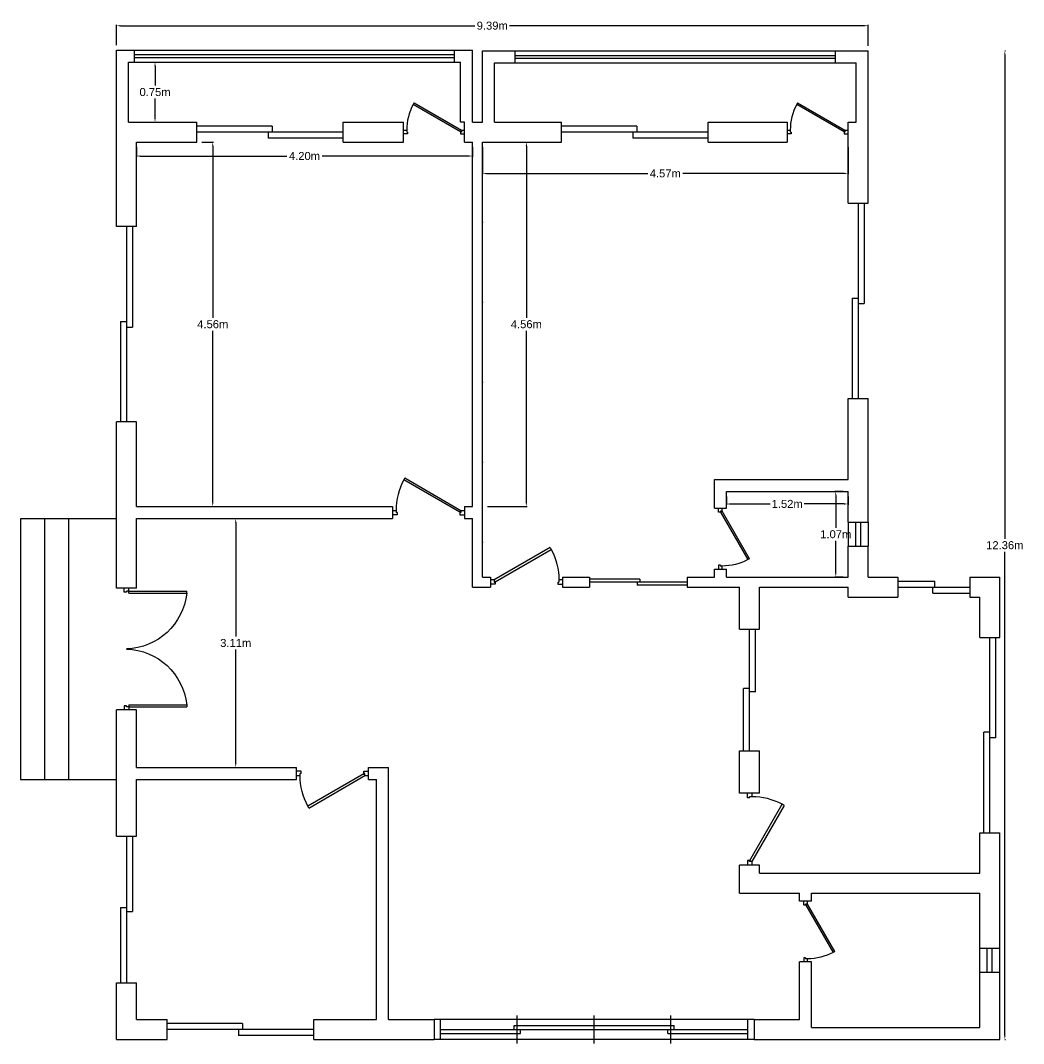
# Model space of a CAD drawing. Header units: metres. Extents: x 6200.1 to 6241.3, y 4213.1 to 4242.5.
# Drawn here: x 6214.45 to 6226.99, y 4229.76 to 4242.55 of the extents above; entities that cross this region are included whole.
import ezdxf

# ---------------------------------------------------------------- set-up
doc = ezdxf.new("R2010")
doc.units = ezdxf.units.M
doc.header["$MEASUREMENT"] = 0
doc.layers.add('WALL', color=7, linetype='Continuous')
doc.layers.add('WINDOW', color=240, linetype='Continuous')
doc.styles.get("Standard").update_dxf_attribs({"font": 'arial.ttf'})
doc.dimstyles.get("Standard").update_dxf_attribs({"dimtxt": 0.1, "dimasz": 0.05, "dimexe": 0.01, "dimexo": 0.0625, "dimgap": 0.03, "dimtad": 0, "dimtih": 1, "dimtoh": 1, "dimzin": 0, "dimdsep": 46, "dimtxsty": 'Standard', "dimcen": 0.03, "dimadec": 0, "dimazin": 0, "dimtfac": 1, "dimtofl": 0, "dimtmove": 0, "dimatfit": 3, "dimfxl": 1, "dimtolj": 1, "dimtzin": 0, "dimarcsym": 0})

# ---------------------------------------------------------------- blocks, each defined once
blk = doc.blocks.new('DR_D02')
for p, q in [((-0.46, 0.4948), (-0.475, 0.4948)), ((-0.475, 0.02), (-0.475, 0.4948)), ((-0.46, 0.02), (-0.46, 0.495)), ((0.46, 0.02), (0.46, 0.495)), ((0.46, 0.4948), (0.475, 0.4948)), ((0.475, 0.02), (0.475, 0.4948)), ((-0.46, 0.02), (-0.5, 0.02)), ((-0.5, 0.02), (-0.5, -0.02)), ((-0.475, 0.02), (-0.475, 0)), ((-0.475, 0), (-0.4675, 0)), ((-0.4675, 0), (-0.4675, -0.02)), ((0.46, 0.02), (0.5, 0.02)), ((0.4675, 0), (0.4675, -0.02)), ((0.475, 0), (0.4675, 0)), ((0.475, 0.02), (0.475, 0)), ((0.5, 0.02), (0.5, -0.02)), ((-0.4675, -0.02), (-0.5, -0.02)), ((0.4675, -0.02), (0.5, -0.02))]:
    blk.add_line(p, q)
for centre, start, end in [((-0.5121, -0.0149), 1.66187, 84.16767), ((0.5121, -0.0149), 95.83233, 178.33813)]:
    blk.add_arc(centre, 0.5123, start, end)
blk = doc.blocks.new('DR_CDR1')
for p, q in [((0.329, 0.48), (-0.45, 0.03)), ((-0.435, 0.004), (0.344, 0.454)), ((0.329, 0.48), (0.344, 0.454)), ((-0.45, 0.03), (-0.5, 0.03)), ((-0.435, 0.004), (-0.45, 0.03)), ((-0.45, 0.03), (-0.45, 0)), ((-0.45, 0), (-0.435, 0)), ((-0.435, 0), (-0.435, -0.03)), ((0.435, 0), (0.45, 0)), ((0.435, 0), (0.435, -0.03)), ((0.45, 0.03), (0.45, 0)), ((0.5, 0.03), (0.45, 0.03)), ((-0.435, -0.03), (-0.5, -0.03)), ((0.435, -0.03), (0.5, -0.03))]:
    blk.add_line(p, q)
blk.add_lwpolyline([(0.344, 0.454, -0.121959), (0.45, 0.03)], format="xyb")
blk = doc.blocks.new('WD_2TLP')
for p, q in [((-0.5, 0.3), (0.0141, 0.3)), ((0.0141, 0), (0.0141, 0.3)), ((-0.5, 0), (0.5, 0)), ((-0.0141, -0.3), (-0.0141, 0)), ((-0.0141, -0.3), (0.5, -0.3))]:
    blk.add_line(p, q)
blk = doc.blocks.new('WD_WIN4')
for p, q in [((-0.5, 0.5), (0.5, 0.5)), ((-0.5, 0.12), (0.5, 0.12)), ((-0.5, -0.12), (0.5, -0.12)), ((-0.5, -0.5), (0.5, -0.5))]:
    blk.add_line(p, q)
blk = doc.blocks.new('WD_00_X4')
for p, q in [((-0.24, 0.7), (-0.24, -0.7)), ((0, 0.7), (0, -0.7)), ((0.24, 0.7), (0.24, -0.7)), ((-0.5, 0.5), (0.5, 0.5)), ((-0.48, 0.5), (-0.48, -0.5)), ((0.48, 0.5), (0.48, -0.5)), ((-0.23, 0.2), (-0.48, 0.2)), ((-0.23, 0.2), (-0.23, 0)), ((0.48, 0.2), (0.23, 0.2)), ((0.23, 0.2), (0.23, 0)), ((0.48, 0), (-0.48, 0)), ((-0.25, 0), (-0.25, -0.2)), ((0.25, 0), (0.25, -0.2)), ((0.25, -0.2), (-0.25, -0.2)), ((-0.5, -0.5), (0.5, -0.5))]:
    blk.add_line(p, q)
blk = doc.blocks.new('*D77')
at = {"color": 0, "lineweight": -2, "transparency": 16777216}
for p, q in [((6215.903, 4240.965), (6215.903, 4240.843)), ((6220.101, 4240.965), (6220.101, 4240.843)), ((6215.953, 4240.853), (6217.783, 4240.853)), ((6220.051, 4240.853), (6218.221, 4240.853))]:
    blk.add_line(p, q, dxfattribs=at)
at = {"color": 0, "transparency": 16777216}
for points in [[(6215.953, 4240.861), (6215.953, 4240.844), (6215.903, 4240.853)], [(6220.051, 4240.861), (6220.051, 4240.844), (6220.101, 4240.853)]]:
    blk.add_solid(points, dxfattribs=at)
at = {"layer": 'Defpoints', "color": 0, "transparency": 16777216}
for p in [(6215.903, 4241.027), (6220.101, 4241.027), (6220.101, 4240.853)]:
    blk.add_point(p, dxfattribs=at)
at = {"color": 0, "transparency": 16777216, "insert": (6218.002, 4240.853), "char_height": 0.1, "attachment_point": 5}
blk.add_mtext('\\A1;4.20m', dxfattribs=at)
blk = doc.blocks.new('*D78')
at = {"color": 0, "lineweight": -2, "transparency": 16777216}
for p, q in [((6216.72, 4241.027), (6216.866, 4241.027)), ((6216.856, 4240.977), (6216.856, 4238.831)), ((6216.856, 4236.522), (6216.856, 4238.668)), ((6216.72, 4236.472), (6216.866, 4236.472))]:
    blk.add_line(p, q, dxfattribs=at)
at = {"color": 0, "transparency": 16777216}
for points in [[(6216.848, 4240.977), (6216.864, 4240.977), (6216.856, 4241.027)], [(6216.848, 4236.522), (6216.864, 4236.522), (6216.856, 4236.472)]]:
    blk.add_solid(points, dxfattribs=at)
at = {"layer": 'Defpoints', "color": 0, "transparency": 16777216}
for p in [(6216.657, 4241.027), (6216.657, 4236.472), (6216.856, 4236.472)]:
    blk.add_point(p, dxfattribs=at)
at = {"color": 0, "transparency": 16777216, "insert": (6216.856, 4238.75), "char_height": 0.1, "attachment_point": 5}
blk.add_mtext('\\A1;4.56m', dxfattribs=at)
blk = doc.blocks.new('*D79')
at = {"color": 0, "lineweight": -2, "transparency": 16777216}
for p, q in [((6220.226, 4240.965), (6220.226, 4240.625)), ((6224.793, 4240.965), (6224.793, 4240.625)), ((6220.276, 4240.635), (6222.291, 4240.635)), ((6224.743, 4240.635), (6222.728, 4240.635))]:
    blk.add_line(p, q, dxfattribs=at)
at = {"color": 0, "transparency": 16777216}
for points in [[(6220.276, 4240.643), (6220.276, 4240.626), (6220.226, 4240.635)], [(6224.743, 4240.643), (6224.743, 4240.626), (6224.793, 4240.635)]]:
    blk.add_solid(points, dxfattribs=at)
at = {"layer": 'Defpoints', "color": 0, "transparency": 16777216}
for p in [(6220.226, 4241.027), (6224.793, 4241.027), (6224.793, 4240.635)]:
    blk.add_point(p, dxfattribs=at)
at = {"color": 0, "transparency": 16777216, "insert": (6222.51, 4240.635), "char_height": 0.1, "attachment_point": 5}
blk.add_mtext('\\A1;4.57m', dxfattribs=at)
blk = doc.blocks.new('*D80')
at = {"color": 0, "lineweight": -2, "transparency": 16777216}
for p, q in [((6220.288, 4241.027), (6220.784, 4241.027)), ((6220.774, 4240.977), (6220.774, 4238.831)), ((6220.774, 4236.522), (6220.774, 4238.668)), ((6220.288, 4236.472), (6220.784, 4236.472))]:
    blk.add_line(p, q, dxfattribs=at)
at = {"color": 0, "transparency": 16777216}
for points in [[(6220.766, 4240.977), (6220.783, 4240.977), (6220.774, 4241.027)], [(6220.766, 4236.522), (6220.783, 4236.522), (6220.774, 4236.472)]]:
    blk.add_solid(points, dxfattribs=at)
at = {"layer": 'Defpoints', "color": 0, "transparency": 16777216}
for p in [(6220.226, 4241.027), (6220.774, 4241.027), (6220.226, 4236.472)]:
    blk.add_point(p, dxfattribs=at)
at = {"color": 0, "transparency": 16777216, "insert": (6220.774, 4238.75), "char_height": 0.1, "attachment_point": 5}
blk.add_mtext('\\A1;4.56m', dxfattribs=at)
blk = doc.blocks.new('*D81')
at = {"color": 0, "lineweight": -2, "transparency": 16777216}
for p, q in [((6215.966, 4236.322), (6217.153, 4236.322)), ((6217.143, 4236.272), (6217.143, 4234.847)), ((6217.143, 4233.26), (6217.143, 4234.685)), ((6215.966, 4233.21), (6217.153, 4233.21))]:
    blk.add_line(p, q, dxfattribs=at)
at = {"color": 0, "transparency": 16777216}
for points in [[(6217.135, 4236.272), (6217.151, 4236.272), (6217.143, 4236.322)], [(6217.135, 4233.26), (6217.151, 4233.26), (6217.143, 4233.21)]]:
    blk.add_solid(points, dxfattribs=at)
at = {"layer": 'Defpoints', "color": 0, "transparency": 16777216}
for p in [(6215.903, 4236.322), (6215.903, 4233.21), (6217.143, 4233.21)]:
    blk.add_point(p, dxfattribs=at)
at = {"color": 0, "transparency": 16777216, "insert": (6217.143, 4234.766), "char_height": 0.1, "attachment_point": 5}
blk.add_mtext('\\A1;3.11m', dxfattribs=at)
blk = doc.blocks.new('*D82')
at = {"color": 0, "lineweight": -2, "transparency": 16777216}
for p, q in [((6224.731, 4236.66), (6224.63, 4236.66)), ((6224.64, 4236.61), (6224.64, 4236.206)), ((6224.64, 4235.64), (6224.64, 4236.043)), ((6224.731, 4235.59), (6224.63, 4235.59))]:
    blk.add_line(p, q, dxfattribs=at)
at = {"color": 0, "transparency": 16777216}
for points in [[(6224.632, 4236.61), (6224.648, 4236.61), (6224.64, 4236.66)], [(6224.632, 4235.64), (6224.648, 4235.64), (6224.64, 4235.59)]]:
    blk.add_solid(points, dxfattribs=at)
at = {"layer": 'Defpoints', "color": 0, "transparency": 16777216}
for p in [(6224.64, 4236.66), (6224.793, 4236.66), (6224.793, 4235.59)]:
    blk.add_point(p, dxfattribs=at)
at = {"color": 0, "transparency": 16777216, "insert": (6224.64, 4236.125), "char_height": 0.1, "attachment_point": 5}
blk.add_mtext('\\A1;1.07m', dxfattribs=at)
blk = doc.blocks.new('*D83')
at = {"color": 0, "lineweight": -2, "transparency": 16777216}
for p, q in [((6223.273, 4236.597), (6223.273, 4236.494)), ((6224.793, 4236.597), (6224.793, 4236.494)), ((6223.323, 4236.504), (6223.821, 4236.504)), ((6224.743, 4236.504), (6224.245, 4236.504))]:
    blk.add_line(p, q, dxfattribs=at)
at = {"color": 0, "transparency": 16777216}
for points in [[(6223.323, 4236.512), (6223.323, 4236.495), (6223.273, 4236.504)], [(6224.743, 4236.512), (6224.743, 4236.495), (6224.793, 4236.504)]]:
    blk.add_solid(points, dxfattribs=at)
at = {"layer": 'Defpoints', "color": 0, "transparency": 16777216}
for p in [(6223.273, 4236.66), (6224.793, 4236.66), (6224.793, 4236.504)]:
    blk.add_point(p, dxfattribs=at)
at = {"color": 0, "transparency": 16777216, "insert": (6224.033, 4236.504), "char_height": 0.1, "attachment_point": 5}
blk.add_mtext('\\A1;1.52m', dxfattribs=at)
blk = doc.blocks.new('*D84')
at = {"color": 0, "lineweight": -2, "transparency": 16777216}
for p, q in [((6215.866, 4242.027), (6216.145, 4242.027)), ((6216.135, 4241.977), (6216.135, 4241.733)), ((6216.135, 4241.327), (6216.135, 4241.571)), ((6215.866, 4241.277), (6216.145, 4241.277))]:
    blk.add_line(p, q, dxfattribs=at)
at = {"color": 0, "transparency": 16777216}
for points in [[(6216.126, 4241.977), (6216.143, 4241.977), (6216.135, 4242.027)], [(6216.126, 4241.327), (6216.143, 4241.327), (6216.135, 4241.277)]]:
    blk.add_solid(points, dxfattribs=at)
at = {"layer": 'Defpoints', "color": 0, "transparency": 16777216}
for p in [(6215.803, 4242.027), (6216.135, 4242.027), (6215.803, 4241.277)]:
    blk.add_point(p, dxfattribs=at)
at = {"color": 0, "transparency": 16777216, "insert": (6216.135, 4241.652), "char_height": 0.1, "attachment_point": 5}
blk.add_mtext('\\A1;0.75m', dxfattribs=at)
blk = doc.blocks.new('*D90')
at = {"color": 0, "lineweight": -2, "transparency": 16777216}
for p, q in [((6226.751, 4242.167), (6226.762, 4242.167)), ((6226.752, 4242.117), (6226.752, 4236.069)), ((6226.752, 4229.86), (6226.752, 4235.907)), ((6226.751, 4229.81), (6226.762, 4229.81))]:
    blk.add_line(p, q, dxfattribs=at)
at = {"color": 0, "transparency": 16777216}
for points in [[(6226.744, 4242.117), (6226.761, 4242.117), (6226.752, 4242.167)], [(6226.744, 4229.86), (6226.761, 4229.86), (6226.752, 4229.81)]]:
    blk.add_solid(points, dxfattribs=at)
at = {"layer": 'Defpoints', "color": 0, "transparency": 16777216}
for p in [(6226.688, 4242.167), (6226.752, 4242.167), (6226.688, 4229.81)]:
    blk.add_point(p, dxfattribs=at)
at = {"color": 0, "transparency": 16777216, "insert": (6226.752, 4235.988), "char_height": 0.1, "attachment_point": 5}
blk.add_mtext('\\A1;12.36m', dxfattribs=at)
blk = doc.blocks.new('*D91')
at = {"color": 0, "lineweight": -2, "transparency": 16777216}
for p, q in [((6215.653, 4242.24), (6215.653, 4242.492)), ((6215.703, 4242.482), (6220.132, 4242.482)), ((6224.993, 4242.482), (6220.565, 4242.482)), ((6225.043, 4242.229), (6225.043, 4242.492))]:
    blk.add_line(p, q, dxfattribs=at)
at = {"color": 0, "transparency": 16777216}
for points in [[(6215.703, 4242.49), (6215.703, 4242.473), (6215.653, 4242.482)], [(6224.993, 4242.49), (6224.993, 4242.473), (6225.043, 4242.482)]]:
    blk.add_solid(points, dxfattribs=at)
at = {"layer": 'Defpoints', "color": 0, "transparency": 16777216}
for p in [(6215.653, 4242.482), (6215.653, 4242.177), (6225.043, 4242.167)]:
    blk.add_point(p, dxfattribs=at)
at = {"color": 0, "transparency": 16777216, "insert": (6220.348, 4242.482), "char_height": 0.1, "attachment_point": 5}
blk.add_mtext('\\A1;9.39m', dxfattribs=at)

msp = doc.modelspace()

# ---------------------------------------------------------------- linework, layer by layer
for p, q in [((6220.001, 4241.277), (6219.951, 4241.277)), ((6215.653, 4236.318), (6214.453, 4236.318)), ((6214.453, 4236.318), (6214.453, 4233.06)), ((6214.753, 4236.318), (6214.753, 4233.06)), ((6215.053, 4236.318), (6215.053, 4233.06)), ((6214.453, 4233.06), (6215.653, 4233.06))]:
    msp.add_line(p, q)
for p in [(6220.226, 4240.027), (6220.226, 4239.027), (6220.226, 4238.027), (6220.226, 4237.027), (6220.226, 4236.027)]:
    msp.add_point(p)
at = {"layer": 'WALL'}
for p, q in [((6215.653, 4239.97), (6215.653, 4242.177)), ((6215.653, 4242.177), (6215.803, 4242.177)), ((6215.653, 4242.177), (6215.877, 4242.177)), ((6215.877, 4242.027), (6215.877, 4242.177)), ((6219.877, 4242.177), (6220.101, 4242.177)), ((6219.877, 4242.027), (6219.877, 4242.177)), ((6220.101, 4241.277), (6220.101, 4242.177)), ((6220.226, 4242.167), (6220.635, 4242.167)), ((6220.226, 4242.017), (6220.226, 4242.167)), ((6220.226, 4241.277), (6220.226, 4242.167)), ((6220.635, 4242.017), (6220.635, 4242.167)), ((6224.635, 4242.167), (6225.043, 4242.167)), ((6224.635, 4242.017), (6224.635, 4242.167)), ((6225.043, 4240.263), (6225.043, 4242.167)), ((6215.803, 4241.277), (6215.803, 4242.027)), ((6215.803, 4242.027), (6215.877, 4242.027)), ((6219.877, 4242.027), (6219.951, 4242.027)), ((6219.951, 4241.277), (6219.951, 4242.027)), ((6220.376, 4241.277), (6220.376, 4242.017)), ((6220.376, 4242.017), (6220.635, 4242.017)), ((6224.635, 4242.017), (6224.893, 4242.017)), ((6224.893, 4241.277), (6224.893, 4242.017)), ((6215.803, 4241.277), (6216.657, 4241.277)), ((6216.657, 4241.027), (6216.657, 4241.277)), ((6218.487, 4241.277), (6219.241, 4241.277)), ((6218.487, 4241.027), (6218.487, 4241.277)), ((6219.241, 4241.027), (6219.241, 4241.277)), ((6220.001, 4241.027), (6220.001, 4241.277)), ((6220.101, 4241.277), (6220.226, 4241.277)), ((6220.376, 4241.277), (6221.215, 4241.277)), ((6221.215, 4241.027), (6221.215, 4241.277)), ((6223.045, 4241.277), (6224.033, 4241.277)), ((6223.045, 4241.027), (6223.045, 4241.277)), ((6224.033, 4241.277), (6224.033, 4241.027)), ((6224.793, 4241.277), (6224.893, 4241.277)), ((6224.793, 4240.263), (6224.793, 4241.277)), ((6215.903, 4241.027), (6216.657, 4241.027)), ((6215.903, 4239.97), (6215.903, 4241.027)), ((6218.487, 4241.027), (6219.241, 4241.027)), ((6220.001, 4241.027), (6220.101, 4241.027)), ((6220.101, 4236.472), (6220.101, 4241.027)), ((6220.226, 4241.027), (6221.215, 4241.027)), ((6220.226, 4235.59), (6220.226, 4241.027)), ((6223.045, 4241.027), (6224.033, 4241.027)), ((6224.793, 4240.263), (6225.043, 4240.263)), ((6215.903, 4239.97), (6215.653, 4239.97)), ((6224.793, 4236.81), (6224.793, 4237.823)), ((6224.793, 4237.823), (6225.043, 4237.823)), ((6225.043, 4236.275), (6225.043, 4237.823)), ((6215.653, 4235.451), (6215.653, 4237.53)), ((6215.903, 4237.53), (6215.653, 4237.53)), ((6215.903, 4236.472), (6215.903, 4237.53)), ((6223.123, 4236.81), (6224.793, 4236.81)), ((6223.123, 4236.45), (6223.123, 4236.81)), ((6223.273, 4236.45), (6223.273, 4236.66)), ((6223.273, 4236.66), (6224.793, 4236.66)), ((6224.793, 4236.275), (6224.793, 4236.66)), ((6215.903, 4236.472), (6219.101, 4236.472)), ((6219.101, 4236.472), (6219.101, 4236.322)), ((6220.001, 4236.472), (6220.101, 4236.472)), ((6220.001, 4236.472), (6220.001, 4236.322)), ((6223.123, 4236.45), (6223.273, 4236.45)), ((6215.903, 4236.322), (6219.101, 4236.322)), ((6215.903, 4235.451), (6215.903, 4236.322)), ((6220.001, 4236.322), (6220.101, 4236.322)), ((6220.101, 4235.465), (6220.101, 4236.322)), ((6224.793, 4236.275), (6225.043, 4236.275)), ((6224.793, 4235.975), (6225.043, 4235.975)), ((6224.793, 4235.59), (6224.793, 4235.975)), ((6225.043, 4235.59), (6225.043, 4235.975)), ((6220.226, 4235.59), (6220.326, 4235.59)), ((6220.326, 4235.59), (6220.326, 4235.465)), ((6221.226, 4235.59), (6221.565, 4235.59)), ((6221.226, 4235.59), (6221.226, 4235.465)), ((6221.565, 4235.59), (6221.565, 4235.465)), ((6222.785, 4235.59), (6222.785, 4235.465)), ((6222.785, 4235.59), (6223.123, 4235.59)), ((6223.123, 4235.69), (6223.273, 4235.69)), ((6223.123, 4235.59), (6223.123, 4235.69)), ((6223.273, 4235.59), (6223.273, 4235.69)), ((6223.273, 4235.59), (6224.793, 4235.59)), ((6225.043, 4235.59), (6225.416, 4235.59)), ((6225.416, 4235.59), (6225.416, 4235.34)), ((6226.316, 4235.59), (6226.688, 4235.59)), ((6226.316, 4235.59), (6226.316, 4235.34)), ((6226.688, 4234.835), (6226.688, 4235.59)), ((6215.903, 4235.451), (6215.653, 4235.451)), ((6220.101, 4235.465), (6220.326, 4235.465)), ((6221.226, 4235.465), (6221.565, 4235.465)), ((6222.785, 4235.465), (6223.438, 4235.465)), ((6223.438, 4234.937), (6223.438, 4235.465)), ((6223.688, 4235.465), (6224.793, 4235.465)), ((6223.688, 4234.937), (6223.688, 4235.465)), ((6224.793, 4235.34), (6224.793, 4235.465)), ((6224.793, 4235.34), (6225.416, 4235.34)), ((6226.316, 4235.34), (6226.438, 4235.34)), ((6226.438, 4234.835), (6226.438, 4235.34)), ((6223.438, 4234.937), (6223.688, 4234.937)), ((6226.438, 4234.835), (6226.688, 4234.835)), ((6215.653, 4232.35), (6215.653, 4233.931)), ((6215.903, 4233.931), (6215.653, 4233.931)), ((6215.903, 4233.21), (6215.903, 4233.931)), ((6223.438, 4232.89), (6223.438, 4233.417)), ((6223.438, 4233.417), (6223.688, 4233.417)), ((6223.688, 4232.89), (6223.688, 4233.417)), ((6215.903, 4233.21), (6217.903, 4233.21)), ((6217.903, 4233.06), (6217.903, 4233.21)), ((6218.803, 4233.21), (6219.053, 4233.21)), ((6218.803, 4233.06), (6218.803, 4233.21)), ((6219.053, 4230.06), (6219.053, 4233.21)), ((6215.903, 4233.06), (6217.903, 4233.06)), ((6215.903, 4232.35), (6215.903, 4233.06)), ((6218.803, 4233.06), (6218.903, 4233.06)), ((6218.903, 4230.06), (6218.903, 4233.06)), ((6223.688, 4232.89), (6223.438, 4232.89)), ((6226.438, 4231.89), (6226.438, 4232.395)), ((6226.438, 4232.395), (6226.688, 4232.395)), ((6226.688, 4230.95), (6226.688, 4232.395)), ((6215.653, 4232.35), (6215.903, 4232.35)), ((6223.438, 4231.64), (6223.438, 4231.99)), ((6223.688, 4231.99), (6223.438, 4231.99)), ((6223.688, 4231.89), (6223.688, 4231.99)), ((6223.688, 4231.89), (6226.438, 4231.89)), ((6223.438, 4231.64), (6224.188, 4231.64)), ((6224.188, 4231.54), (6224.188, 4231.64)), ((6224.338, 4231.54), (6224.338, 4231.64)), ((6224.338, 4231.64), (6226.438, 4231.64)), ((6226.438, 4230.95), (6226.438, 4231.64)), ((6224.338, 4231.54), (6224.188, 4231.54)), ((6226.438, 4230.95), (6226.688, 4230.95)), ((6224.188, 4230.06), (6224.188, 4230.78)), ((6224.338, 4230.78), (6224.188, 4230.78)), ((6224.338, 4229.96), (6224.338, 4230.78)), ((6226.438, 4229.96), (6226.438, 4230.65)), ((6226.438, 4230.65), (6226.688, 4230.65)), ((6226.688, 4229.81), (6226.688, 4230.65)), ((6215.653, 4229.81), (6215.653, 4230.52)), ((6215.653, 4230.52), (6215.903, 4230.52)), ((6215.903, 4230.06), (6215.903, 4230.52)), ((6215.653, 4229.81), (6215.653, 4230.06)), ((6215.903, 4230.06), (6216.288, 4230.06)), ((6216.288, 4229.81), (6216.288, 4230.06)), ((6218.118, 4230.06), (6218.903, 4230.06)), ((6218.118, 4229.81), (6218.118, 4230.06)), ((6219.053, 4230.06), (6219.621, 4230.06)), ((6219.621, 4230.06), (6219.621, 4229.81)), ((6223.621, 4230.06), (6224.188, 4230.06)), ((6223.621, 4230.06), (6223.621, 4229.81)), ((6224.338, 4229.96), (6226.438, 4229.96)), ((6215.653, 4229.81), (6216.288, 4229.81)), ((6218.118, 4229.81), (6219.621, 4229.81)), ((6223.621, 4229.81), (6226.688, 4229.81))]:
    msp.add_line(p, q, dxfattribs=at)

# ---------------------------------------------------------------- block references
at = {"layer": 'WINDOW'}
for name, p, xscale, yscale, zscale in [('WD_WIN4', (6217.877, 4242.102), 4, 0.1499999999996362, 4), ('WD_WIN4', (6222.635, 4242.092), 4, 0.1500000000000909, 4), ('DR_CDR1', (6220.776, 4235.527), 0.9, 0.9, 0.9), ('WD_2TLP', (6225.866, 4235.465), 0.9, 0.2499999999986358, 0.9)]:
    msp.add_blockref(name, p, dxfattribs=dict(at, xscale=xscale, yscale=yscale, zscale=zscale))
for name, p, xscale, yscale, zscale, rotation in [('DR_CDR1', (6219.621, 4241.152), 0.76, -0.76, 0.76, 180), ('DR_CDR1', (6224.413, 4241.152), 0.76, -0.76, 0.76, 180), ('WD_2TLP', (6217.572, 4241.152), 1.83, 0.2499999999995453, 1.83, 180), ('WD_2TLP', (6222.13, 4241.152), 1.83, 0.2499999999995453, 1.83, 180), ('WD_2TLP', (6224.918, 4239.043), 2.44, 0.2500000000004547, 2.44, 269.9999999999786), ('WD_2TLP', (6215.778, 4238.75), 2.44, 0.2499999999995453, 2.44, 270), ('DR_CDR1', (6219.551, 4236.397), 0.9, -0.9, 0.9, 180), ('DR_CDR1', (6223.198, 4236.07), -0.76, -0.76, 0.76, 89.9999999999314), ('WD_WIN4', (6224.918, 4236.125), 0.3, 0.25, 0.3, 270), ('DR_D02', (6215.778, 4234.691), 1.52, -1.52, 1.52, 90), ('WD_2TLP', (6222.175, 4235.527), 1.22, 0.125, 1.22, 180.0000000000213), ('WD_2TLP', (6223.563, 4234.177), 1.52, 0.2500000000004547, 1.52, 90.00000000003425), ('WD_2TLP', (6226.563, 4233.615), 2.44, 0.2500000000004547, 2.44, 89.99999999998933), ('DR_CDR1', (6218.353, 4233.135), 0.9, 0.9, 0.9, 180.0000000000289), ('DR_CDR1', (6223.563, 4232.44), 0.9, -0.9, 0.9, 90), ('WD_2TLP', (6215.778, 4231.435), 1.83, 0.2499999999995453, 1.83, 270), ('DR_CDR1', (6224.263, 4231.16), 0.76, 0.76, 0.76, 269.9999999999314), ('WD_WIN4', (6226.563, 4230.8), 0.3, 0.25, 0.3, 90), ('WD_00_X4', (6221.621, 4229.935), 4, 0.2500000000009095, 4, 180.0000000000064), ('WD_2TLP', (6217.203, 4229.935), 1.83, 0.2500000000009095, 1.83, 180.0000000000143)]:
    msp.add_blockref(name, p, dxfattribs=dict(at, xscale=xscale, yscale=yscale, zscale=zscale, rotation=rotation))

# ---------------------------------------------------------------- dimensions: what is measured, and where the dimension line sits
for base, p1, p2, picture, middle in [((6215.653, 4242.482), (6225.043, 4242.167), (6215.653, 4242.177), '*D91', (6220.348, 4242.482)), ((6220.101, 4240.853), (6215.903, 4241.027), (6220.101, 4241.027), '*D77', (6218.002, 4240.853)), ((6224.793, 4240.635), (6220.226, 4241.027), (6224.793, 4241.027), '*D79', (6222.51, 4240.635)), ((6224.793, 4236.504), (6223.273, 4236.66), (6224.793, 4236.66), '*D83', (6224.033, 4236.504))]:
    dim = msp.add_linear_dim(base=base, p1=p1, p2=p2, dimstyle='Standard', override={"dimpost": 'm'})
    dim.commit()
    dim.dimension.update_dxf_attribs({"geometry": picture, "text_midpoint": middle})
for base, p1, p2, picture, middle in [((6226.752, 4242.167), (6226.688, 4229.81), (6226.688, 4242.167), '*D90', (6226.752, 4235.988)), ((6216.135, 4242.027), (6215.803, 4241.277), (6215.803, 4242.027), '*D84', (6216.135, 4241.652)), ((6216.856016744, 4236.47202167), (6216.657207083, 4241.02702167), (6216.657207083, 4236.47202167), '*D78', (6216.856016744, 4238.74952167)), ((6220.774267838, 4241.02702167), (6220.225957083, 4236.47202167), (6220.225957083, 4241.02702167), '*D80', (6220.774267838, 4238.74952167)), ((6224.64, 4236.66), (6224.793, 4235.59), (6224.793, 4236.66), '*D82', (6224.64, 4236.125)), ((6217.143, 4233.21), (6215.903, 4236.322), (6215.903, 4233.21), '*D81', (6217.143, 4234.766))]:
    dim = msp.add_linear_dim(base=base, p1=p1, p2=p2, angle=90, dimstyle='Standard', override={"dimpost": 'm'})
    dim.commit()
    dim.dimension.update_dxf_attribs({"geometry": picture, "text_midpoint": middle})

doc.saveas('drawing.dxf')
